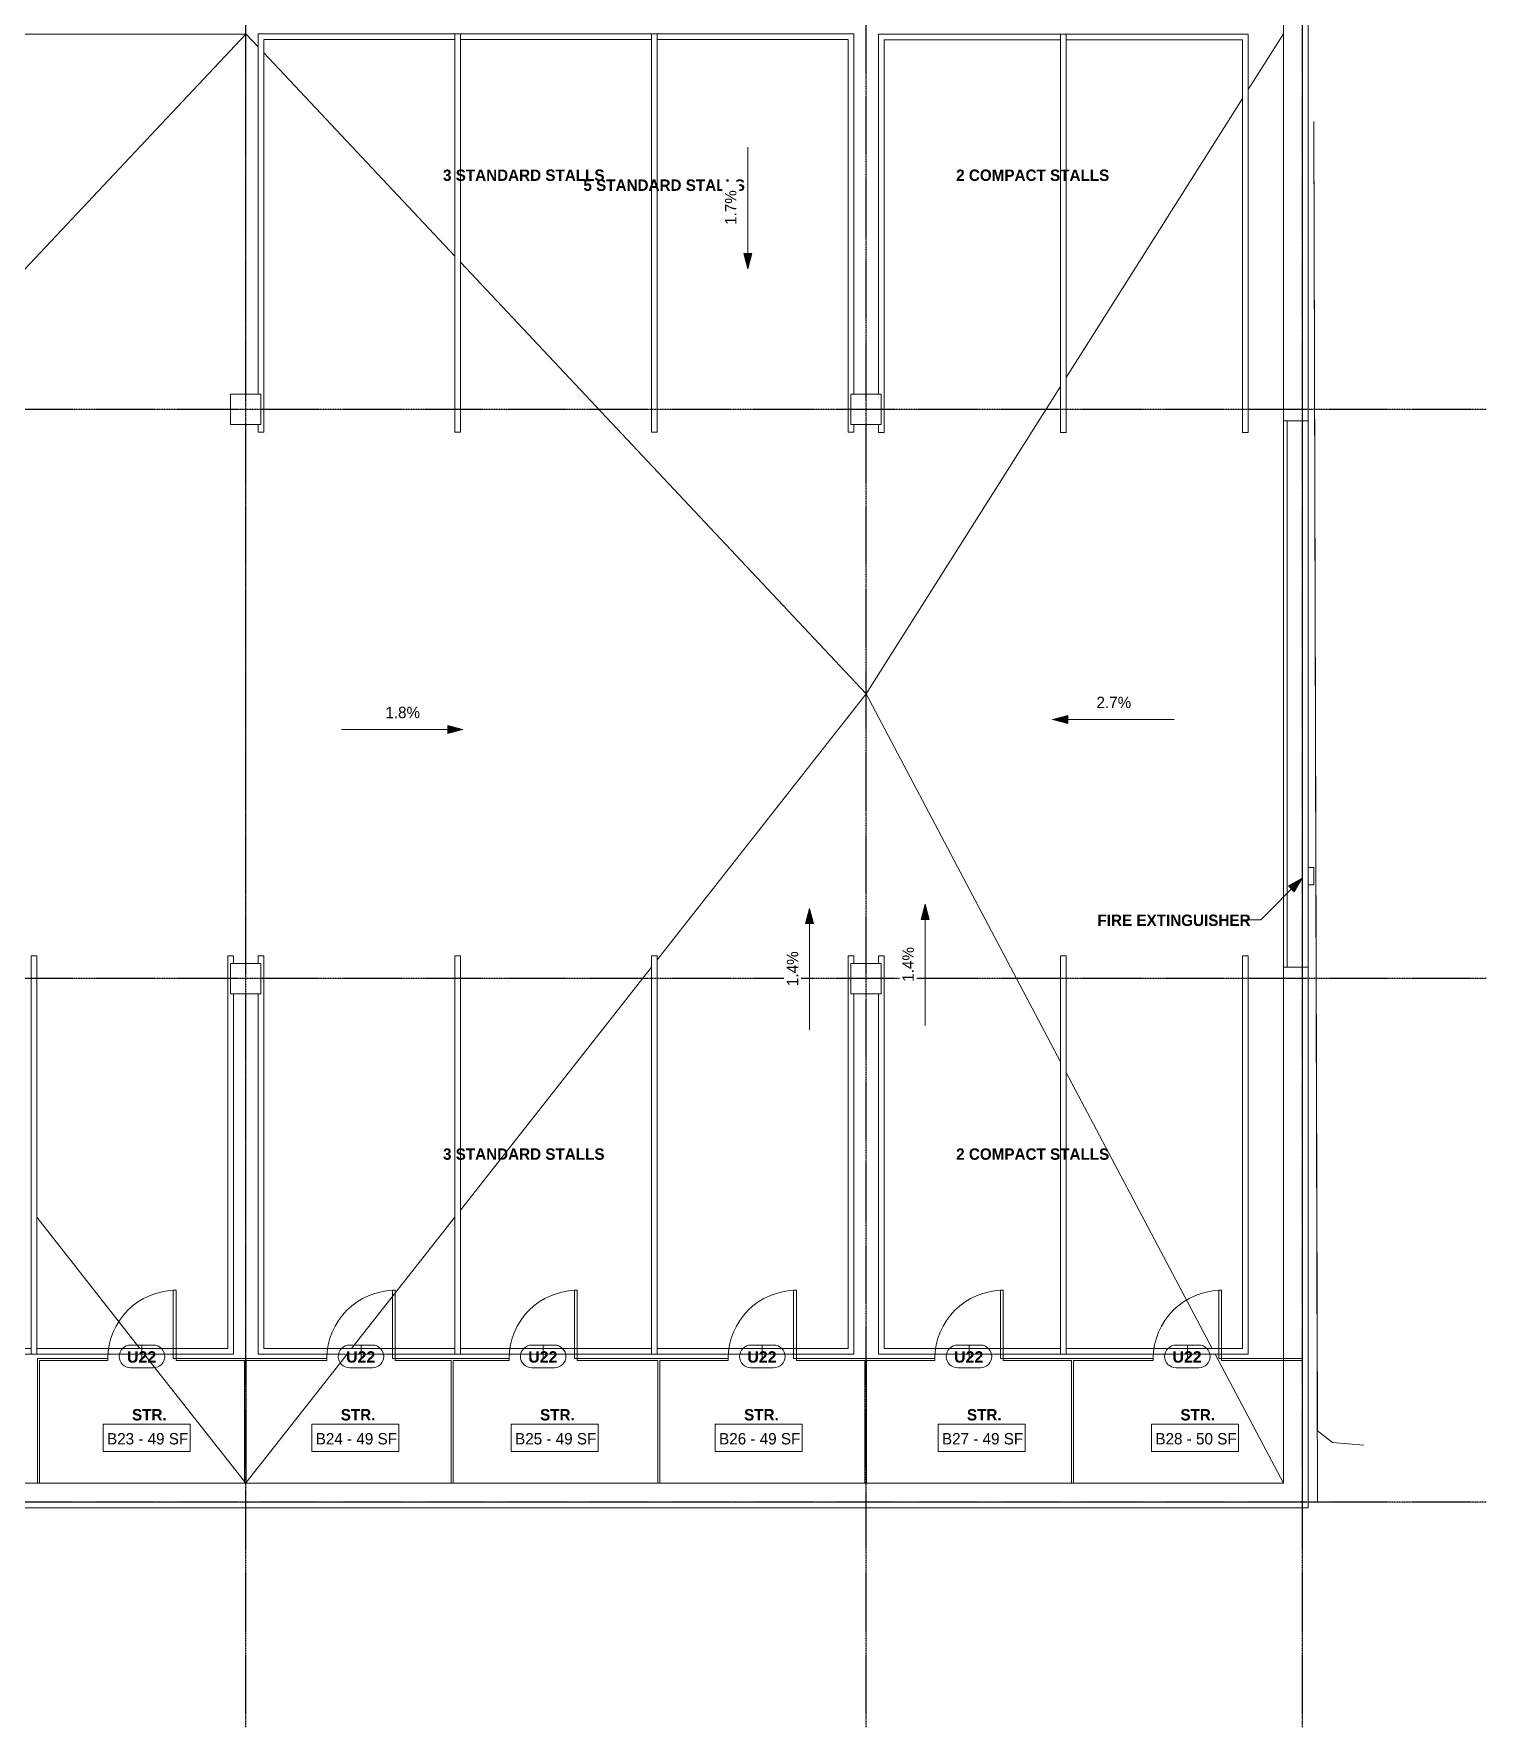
# Model space of a CAD drawing. Header units: inches. Extents: x -4110 to -1846, y 9754 to 12280.
# Drawn here: x -2612 to -1846, y 9773 to 10665 of the extents above; entities that cross this region are included whole.
import ezdxf

# ---------------------------------------------------------------- set-up
doc = ezdxf.new("R2010")
doc.units = ezdxf.units.IN
doc.header["$MEASUREMENT"] = 0
doc.linetypes.add('Grid Line 1_2_', pattern=[0.875, 0.5, -0.125, 0.125, -0.125])
for name, color, linetype, lineweight in [('0-1', 7, 'Continuous', 5), ('0-2', 250, 'Continuous', 9), ('0-3', 8, 'Continuous', 9), ('A-AREA-IDEN', 2, 'Continuous', 9), ('A-DOOR-2', 250, 'Continuous', 9), ('A-DOOR-5', 31, 'Continuous', 9), ('A-DOOR-IDEN', 31, 'Continuous', 9), ('A-FLOR-1', 8, 'Continuous', 9), ('A-FLOR-2', 250, 'Continuous', 9), ('A-GENM-1', 250, 'Continuous', 9), ('A-WALL-1', 10, 'Continuous', 18), ('C-TOPO-1', 250, 'Continuous', 9), ('E-FIRE-1', 250, 'Continuous', 9), ('G-ANNO-DIMS', 111, 'Continuous', 9), ('G-ANNO-TEXT', 231, 'Continuous', 9), ('G-ANNO-TEXT-1', 147, 'Continuous', 20), ('S-COLS-1', 250, 'Continuous', 9), ('S-FNDN-1', 250, 'Continuous', 9), ('S-FNDN-2', 32, 'Continuous', 9), ('S-GRID-1', 1, 'Grid Line 1_2_', 30)]:
    doc.layers.add(name, color=color, linetype=linetype, lineweight=lineweight)
doc.styles.add('Arial_B', font='arialbd.ttf', dxfattribs={"height": 6})
doc.styles.add('Century Gothic', font='ufonts.com_century-gothic.ttf', dxfattribs={"height": 6})
doc.styles.add('Century Gothic_B', font='GOTHICB.TTF', dxfattribs={"height": 6})

# ---------------------------------------------------------------- blocks, each defined once
blk = doc.blocks.new('CTR  - Topography_rvt-1-ENLARGED FLOOR PLAN - BASEMENT')
at = {"layer": 'C-TOPO-1'}
for p, q in [((-1935.35, 9928.83), (-1937.32, 10619)), ((-1935.35, 9928.83), (-1937.32, 10619)), ((-1935.34, 9891.19), (-1937.32, 10619)), ((-1927.39, 9922.59), (-1935.35, 9928.83)), ((-1935.35, 9928.83), (-1927.39, 9922.59)), ((-1910.95, 9921.26), (-1927.39, 9922.59)), ((-1927.39, 9922.59), (-1910.95, 9921.26)), ((-1910.95, 9891.19), (-1940.32, 9891.19))]:
    blk.add_line(p, q, dxfattribs=at)
blk = doc.blocks.new('104416 - Fire Extinguishers - Wall - Class A - Light - 2A-3202366-ENLARGED FLOOR PLAN - BASEMENT')
at = {"layer": 'E-FIRE-1'}
for p, q in [((13.63, -4.5), (13.63, -1.5)), ((22.75, -4.5), (13.63, -4.5)), ((22.75, -1.5), (22.75, -4.5))]:
    blk.add_line(p, q, dxfattribs=at)
blk = doc.blocks.new('CTR - 1st Phase - Shell_rvt-1-ENLARGED FLOOR PLAN - BASEMENT')
at = {"layer": 'A-FLOR-1'}
for p, q in [((-2500.32, 10665.06), (-2833.82, 10665.06)), ((-2827.32, 10317.28), (-2500.32, 10665.06)), ((-2500.32, 10665.06), (-2500.32, 10665.35)), ((-2500.19, 10665.21), (-2500.32, 10665.06)), ((-2500.32, 10475.19), (-2500.32, 10665.06)), ((-2493.82, 10658.43), (-2500.19, 10665.21)), ((-1953.32, 10665.21), (-1971.82, 10635.95)), ((-2390.16, 10548.06), (-2490.82, 10655.24)), ((-1974.82, 10631.2), (-2067.82, 10484.1)), ((-2173.32, 10317.22), (-2387.16, 10544.87)), ((-2070.82, 10479.35), (-2173.32, 10317.22)), ((-2500.32, 10175.19), (-2500.32, 10459.19)), ((-2173.32, 10317.22), (-2283.49, 10177.07)), ((-2070.82, 10123.39), (-2173.32, 10317.22)), ((-2286.49, 10173.25), (-2387.16, 10045.17)), ((-2500.32, 9966.88), (-2500.32, 10159.19)), ((-1990.87, 9972.19), (-2067.82, 10117.72)), ((-2556.12, 9972.19), (-2610.49, 10041.37)), ((-2390.16, 10041.35), (-2444.52, 9972.19)), ((-2501.02, 9902.08), (-2553.76, 9969.19)), ((-2446.88, 9969.19), (-2500.02, 9901.57)), ((-1953.32, 9901.19), (-1989.28, 9969.19))]:
    blk.add_line(p, q, dxfattribs=at)
at = {"layer": 'A-FLOR-2'}
blk.add_line((-1953.32, 10461.19), (-1953.32, 10173.19), dxfattribs=at)
at = {"layer": 'A-WALL-1'}
for p, q in [((-1943.32, 9891.19), (-1943.32, 9888.19)), ((-1940.32, 9888.19), (-1940.32, 9891.19))]:
    blk.add_line(p, q, dxfattribs=at)
at = {"layer": 'S-FNDN-1'}
for p, q in [((-1943.32, 10869.19), (-1943.32, 10461.19)), ((-1940.32, 10461.19), (-1940.32, 10869.19)), ((-1943.32, 10461.19), (-1940.32, 10461.19)), ((-1940.32, 10461.19), (-1943.32, 10461.19)), ((-1943.32, 10461.19), (-1943.32, 10173.19)), ((-1940.32, 10173.19), (-1940.32, 10461.19)), ((-1940.32, 10173.19), (-1943.32, 10173.19)), ((-1943.32, 10173.19), (-1943.32, 9891.19)), ((-1943.32, 10173.19), (-1940.32, 10173.19)), ((-1940.32, 9891.19), (-1940.32, 10173.19)), ((-1943.32, 9891.19), (-3829.32, 9891.19)), ((-1940.32, 9888.19), (-1940.32, 9891.19)), ((-3681.65, 9888.19), (-1943.32, 9888.19)), ((-1943.32, 9888.19), (-1940.32, 9888.19)), ((-1943.32, 9888.19), (-1940.32, 9888.19))]:
    blk.add_line(p, q, dxfattribs=at)
at = {"layer": '0-2', "rotation": 90}
blk.add_blockref('104416 - Fire Extinguishers - Wall - Class A - Light - 2A-3202366-ENLARGED FLOOR PLAN - BASEMENT', (-1941.82, 10203), dxfattribs=at)
blk = doc.blocks.new('034100 - Precast Structural Concrete - Column - Corbels - 16_x16_-2331169-ENLARGED FLOOR PLAN - BASEMENT')
at = {"layer": 'S-COLS-1'}
for p, q in [((-8.91, 8.98), (-8.98, 8.98)), ((-8.98, 8.98), (-8.98, -7.02)), ((6.94, 8.98), (-8.91, 8.98)), ((7.02, 8.98), (6.94, 8.98)), ((7.02, -7.02), (7.02, 8.98)), ((-8.98, -7.02), (-8.91, -7.02)), ((-8.91, -7.02), (6.94, -7.02)), ((6.94, -7.02), (7.02, -7.02))]:
    blk.add_line(p, q, dxfattribs=at)
blk = doc.blocks.new('034100 - Precast Structural Concrete - Column - Corbels - 16_x16_-2331171-ENLARGED FLOOR PLAN - BASEMENT')
at = {"layer": 'S-COLS-1'}
for p, q in [((-8.91, 8.98), (-8.98, 8.98)), ((-8.98, 8.98), (-8.98, -7.02)), ((6.94, 8.98), (-8.91, 8.98)), ((7.02, 8.98), (6.94, 8.98)), ((7.02, -7.02), (7.02, 8.98)), ((-8.98, -7.02), (-8.91, -7.02)), ((-8.91, -7.02), (6.94, -7.02)), ((6.94, -7.02), (7.02, -7.02))]:
    blk.add_line(p, q, dxfattribs=at)
blk = doc.blocks.new('CTR - 1st Phase - Structure_rvt-1-ENLARGED FLOOR PLAN - BASEMENT')
at = {"layer": 'S-COLS-1'}
for p, q in [((-2165.32, 10475.19), (-2181.32, 10475.19)), ((-2181.32, 10475.19), (-2181.32, 10475.11)), ((-2181.32, 10475.11), (-2181.32, 10459.27)), ((-2165.32, 10475.11), (-2165.32, 10475.19)), ((-2165.32, 10459.27), (-2165.32, 10475.11)), ((-2181.32, 10459.27), (-2181.32, 10459.19)), ((-2181.32, 10459.19), (-2165.32, 10459.19)), ((-2165.32, 10459.19), (-2165.32, 10459.27)), ((-2165.32, 10175.19), (-2181.32, 10175.19)), ((-2181.32, 10175.19), (-2181.32, 10175.11)), ((-2181.32, 10175.11), (-2181.32, 10159.27)), ((-2165.32, 10175.11), (-2165.32, 10175.19)), ((-2165.32, 10159.27), (-2165.32, 10175.11)), ((-2181.32, 10159.27), (-2181.32, 10159.19)), ((-2181.32, 10159.19), (-2165.32, 10159.19)), ((-2165.32, 10159.19), (-2165.32, 10159.27))]:
    blk.add_line(p, q, dxfattribs=at)
at = {"layer": 'S-FNDN-1'}
for p, q in [((-1953.32, 10869.19), (-1953.32, 10461.19)), ((-1943.32, 10461.19), (-1943.32, 10869.19)), ((-1953.32, 10461.19), (-1943.32, 10461.19)), ((-1943.32, 10461.19), (-1951.32, 10461.19)), ((-1951.32, 10461.19), (-1951.32, 10173.19)), ((-1943.32, 10173.19), (-1943.32, 10461.19)), ((-1943.32, 10173.19), (-1953.32, 10173.19)), ((-1953.32, 10173.19), (-1953.32, 9901.19)), ((-1951.32, 10173.19), (-1943.32, 10173.19)), ((-1943.32, 9891.19), (-1943.32, 10173.19)), ((-1953.32, 9901.19), (-3819.32, 9901.19)), ((-3829.32, 9891.19), (-1953.32, 9891.19)), ((-1953.32, 9891.19), (-1943.32, 9891.19))]:
    blk.add_line(p, q, dxfattribs=at)
at = {"layer": 'S-GRID-1'}
for p, q in [((-2500.32, 9772.61), (-2500.32, 12247.5)), ((-2173.32, 9772.61), (-2173.32, 12247.5)), ((-1943.32, 9772.61), (-1943.32, 12247.5)), ((-1846.46, 10467.19), (-4076.95, 10467.19)), ((-1846.46, 10167.19), (-4076.95, 10167.19)), ((-1846.46, 9891.19), (-4076.95, 9891.19))]:
    blk.add_line(p, q, dxfattribs=at)
at = {"layer": '0-3', "rotation": 270.0000000000118}
for name, p in [('034100 - Precast Structural Concrete - Column - Corbels - 16_x16_-2331169-ENLARGED FLOOR PLAN - BASEMENT', (-2501.31, 10466.21)), ('034100 - Precast Structural Concrete - Column - Corbels - 16_x16_-2331171-ENLARGED FLOOR PLAN - BASEMENT', (-2501.31, 10166.21))]:
    blk.add_blockref(name, p, dxfattribs=at)
blk = doc.blocks.new('Parking_Stall_Multiple - STANDARD-2088485-ENLARGED FLOOR PLAN - BASEMENT')
at = {"layer": 'A-GENM-1'}
for p, q in [((190, 314), (0, 314)), ((0, 314), (0, 207.34)), ((210, 314), (206, 314)), ((210, 311), (210, 314)), ((3, 210.34), (3, 311)), ((3, 311), (210, 311)), ((210, 210.34), (0, 210.34)), ((0, 210.34), (0, 103.67)), ((0, 207.34), (210, 207.34)), ((210, 210.34), (3, 210.34)), ((3, 106.67), (3, 207.34)), ((3, 207.34), (210, 207.34)), ((210, 207.34), (210, 210.34)), ((210, 207.34), (210, 210.34)), ((210, 106.67), (0, 106.67)), ((0, 106.67), (0, 0)), ((0, 103.67), (210, 103.67)), ((210, 106.67), (3, 106.67)), ((3, 3), (3, 103.67)), ((3, 103.67), (210, 103.67)), ((210, 103.67), (210, 106.67)), ((210, 103.67), (210, 106.67)), ((210, 3), (3, 3)), ((210, 0), (210, 3)), ((0, 0), (190, 0)), ((206, 0), (210, 0))]:
    blk.add_line(p, q, dxfattribs=at)
blk = doc.blocks.new('Parking_Stall_Multiple - STANDARD-2220512-ENLARGED FLOOR PLAN - BASEMENT')
at = {"layer": 'A-GENM-1'}
for p, q in [((190, 314), (0, 314)), ((0, 314), (0, 207.34)), ((210, 314), (206, 314)), ((210, 311), (210, 314)), ((3, 210.34), (3, 311)), ((3, 311), (210, 311)), ((210, 210.34), (0, 210.34)), ((0, 210.34), (0, 103.67)), ((0, 207.34), (210, 207.34)), ((210, 210.34), (3, 210.34)), ((3, 106.67), (3, 207.34)), ((3, 207.34), (210, 207.34)), ((210, 207.34), (210, 210.34)), ((210, 207.34), (210, 210.34)), ((210, 106.67), (0, 106.67)), ((0, 106.67), (0, 0)), ((0, 103.67), (210, 103.67)), ((210, 106.67), (3, 106.67)), ((3, 3), (3, 103.67)), ((3, 103.67), (210, 103.67)), ((210, 103.67), (210, 106.67)), ((210, 103.67), (210, 106.67)), ((210, 3), (3, 3)), ((210, 0), (210, 3)), ((0, 0), (190, 0)), ((206, 0), (210, 0))]:
    blk.add_line(p, q, dxfattribs=at)
blk = doc.blocks.new('Parking_Stall_Multiple - STANDARD-1982617-ENLARGED FLOOR PLAN - BASEMENT')
at = {"layer": 'A-GENM-1'}
for p, q in [((190, 0), (0, 0)), ((0, 0), (0, -106.67)), ((210, 0), (206, 0)), ((210, -3), (210, 0)), ((3, -103.67), (3, -3)), ((3, -3), (210, -3)), ((210, -103.67), (0, -103.67)), ((0, -103.67), (0, -210.34)), ((0, -106.67), (210, -106.67)), ((210, -103.67), (3, -103.67)), ((3, -207.34), (3, -106.67)), ((3, -106.67), (210, -106.67)), ((210, -106.67), (210, -103.67)), ((210, -106.67), (210, -103.67)), ((210, -207.34), (0, -207.34)), ((0, -207.34), (0, -314)), ((0, -210.34), (210, -210.34)), ((210, -207.34), (3, -207.34)), ((3, -311), (3, -210.34)), ((3, -210.34), (210, -210.34)), ((210, -210.34), (210, -207.34)), ((210, -210.34), (210, -207.34)), ((210, -311), (3, -311)), ((210, -314), (210, -311)), ((0, -314), (190, -314)), ((206, -314), (210, -314))]:
    blk.add_line(p, q, dxfattribs=at)
blk = doc.blocks.new('Parking_Stall_Multiple - COMPACT-2286911-ENLARGED FLOOR PLAN - BASEMENT')
at = {"layer": 'A-GENM-1'}
for p, q in [((210, 0), (0, 0)), ((0, 0), (0, -99)), ((210, -3), (210, 0)), ((3, -96), (3, -3)), ((3, -3), (210, -3)), ((210, -96), (0, -96)), ((0, -96), (0, -195)), ((210, -96), (3, -96)), ((210, -99), (210, -96)), ((210, -99), (210, -96)), ((0, -99), (210, -99)), ((3, -192), (3, -99)), ((3, -99), (210, -99)), ((0, -195), (189.875, -195)), ((210, -192), (3, -192)), ((205.875, -195), (210, -195)), ((210, -195), (210, -192))]:
    blk.add_line(p, q, dxfattribs=at)
blk = doc.blocks.new('Parking_Stall_Multiple - COMPACT-V8-ENLARGED FLOOR PLAN - BASEMENT')
at = {"layer": 'A-GENM-1'}
for p, q in [((190, 195), (0, 195)), ((0, 195), (0, 96)), ((3, 99), (3, 192)), ((3, 192), (210, 192)), ((210, 195), (206, 195)), ((210, 192), (210, 195)), ((210, 99), (0, 99)), ((0, 99), (0, 0)), ((210, 99), (3, 99)), ((210, 96), (210, 99)), ((210, 96), (210, 99)), ((0, 96), (210, 96)), ((3, 3), (3, 96)), ((3, 96), (210, 96)), ((210, 3), (3, 3)), ((210, 0), (210, 3)), ((0, 0), (210, 0))]:
    blk.add_line(p, q, dxfattribs=at)
blk = doc.blocks.new('CHAINLINK GATE - CHAINLINK GATE-2199385-ENLARGED FLOOR PLAN - BASEMENT')
at = {"layer": 'A-DOOR-5'}
for p, q in [((16.5, 36.5), (18, 36.5)), ((16.5, 0.5), (16.5, 36.5)), ((18, 0.5), (18, 36.5)), ((16.5, 0.5), (18, 0.5))]:
    blk.add_line(p, q, dxfattribs=at)
blk.add_arc((18, 0.5), 36, 90, 180, dxfattribs=at)
blk = doc.blocks.new('Door Tag - Type Mark-1198267-ENLARGED FLOOR PLAN - BASEMENT')
at = {"layer": 'A-DOOR-IDEN'}
for p, q in [((0.09375, 0.09375), (-0.09375, 0.09375)), ((-0.09375, -0.09375), (0.09375, -0.09375))]:
    blk.add_line(p, q, dxfattribs=at)
for centre, start, end in [((-0.09375, 0), 90, 270), ((0.09375, 0), 270, 90)]:
    blk.add_arc(centre, 0.09375, start, end, dxfattribs=at)

msp = doc.modelspace()

# ---------------------------------------------------------------- hatches: boundary and pattern name
at = {"layer": 'G-ANNO-DIMS'}
for points in [[(-2235.68, 10541.39), (-2233.53, 10549.39), (-2237.82, 10549.39)], [(-2385.82, 10298.48), (-2393.82, 10300.63), (-2393.82, 10296.34)], [(-2074.95, 10303.76), (-2066.95, 10301.62), (-2066.95, 10305.91)], [(-2203.09, 10204.17), (-2205.23, 10196.17), (-2200.94, 10196.17)], [(-2203.09, 10204.17), (-2205.23, 10196.17), (-2200.94, 10196.17)], [(-2142.16, 10206.39), (-2144.3, 10198.39), (-2140.01, 10198.39)]]:
    msp.add_hatch(color=256, dxfattribs=at).paths.add_polyline_path(points, flags=0)
at = {"layer": 'G-ANNO-TEXT'}
msp.add_hatch(color=256, dxfattribs=at).paths.add_polyline_path([(-1943.45, 10220.19), (-1950.61, 10216.03), (-1947.57, 10213)], flags=0)

# ---------------------------------------------------------------- linework, layer by layer
at = {"layer": 'A-AREA-IDEN', "flags": 128}
for points in [[(-2575.42, 9932.29), (-2529.59, 9932.29), (-2529.59, 9917.96), (-2575.42, 9917.96)], [(-2465.39, 9932.29), (-2419.56, 9932.29), (-2419.56, 9917.96), (-2465.39, 9917.96)], [(-2360.32, 9932.29), (-2314.5, 9932.29), (-2314.5, 9917.96), (-2360.32, 9917.96)], [(-2252.77, 9932.29), (-2206.95, 9932.29), (-2206.95, 9917.96), (-2252.77, 9917.96)], [(-2135.3, 9932.29), (-2089.47, 9932.29), (-2089.47, 9917.96), (-2135.3, 9917.96)], [(-2022.79, 9932.29), (-1976.96, 9932.29), (-1976.96, 9917.96), (-2022.79, 9917.96)]]:
    msp.add_lwpolyline(points, close=True, dxfattribs=at)
at = {"layer": 'A-DOOR-IDEN'}
for p, q in [((-2555.02, 9966.38), (-2555.02, 9974.01)), ((-2439.52, 9966.38), (-2439.52, 9974.01)), ((-2343.52, 9966.38), (-2343.52, 9974.01)), ((-2228.02, 9966.38), (-2228.02, 9974.01)), ((-2119.02, 9966.38), (-2119.02, 9974.01)), ((-2003.92, 9966.38), (-2003.92, 9974.01))]:
    msp.add_line(p, q, dxfattribs=at)
at = {"layer": 'G-ANNO-DIMS'}
for p, q in [((-2235.66, 10605.39), (-2235.68, 10541.39)), ((-2233.53, 10549.39), (-2237.82, 10549.39)), ((-2237.82, 10549.39), (-2235.68, 10541.39)), ((-2235.68, 10541.39), (-2233.53, 10549.39)), ((-2385.82, 10298.48), (-2393.82, 10300.63)), ((-2393.82, 10300.63), (-2393.82, 10296.34)), ((-2066.95, 10305.91), (-2074.95, 10303.76)), ((-2074.95, 10303.76), (-2066.95, 10301.62)), ((-2010.95, 10303.76), (-2074.95, 10303.76)), ((-2066.95, 10301.62), (-2066.95, 10305.91)), ((-2449.82, 10298.48), (-2385.82, 10298.48)), ((-2393.82, 10296.34), (-2385.82, 10298.48)), ((-2203.09, 10204.17), (-2205.23, 10196.17)), ((-2203.09, 10204.17), (-2205.23, 10196.17)), ((-2200.94, 10196.17), (-2203.09, 10204.17)), ((-2203.09, 10140.17), (-2203.09, 10204.17)), ((-2200.94, 10196.17), (-2203.09, 10204.17)), ((-2203.09, 10140.17), (-2203.09, 10204.17)), ((-2142.16, 10206.39), (-2144.3, 10198.39)), ((-2140.01, 10198.39), (-2142.16, 10206.39)), ((-2142.16, 10142.39), (-2142.16, 10206.39)), ((-2205.23, 10196.17), (-2200.94, 10196.17)), ((-2205.23, 10196.17), (-2200.94, 10196.17)), ((-2144.3, 10198.39), (-2140.01, 10198.39))]:
    msp.add_line(p, q, dxfattribs=at)
at = {"layer": 'G-ANNO-TEXT'}
for p, q in [((-1943.45, 10220.19), (-1965.27, 10198.25)), ((-1943.45, 10220.19), (-1950.61, 10216.03)), ((-1947.57, 10213), (-1943.45, 10220.19)), ((-1950.61, 10216.03), (-1947.57, 10213)), ((-1965.27, 10198.25), (-1975.81, 10198.25))]:
    msp.add_line(p, q, dxfattribs=at)
at = {"layer": 'S-FNDN-2'}
for p, q in [((-2610.02, 9966.88), (-2610.02, 9901.19)), ((-2573.02, 9966.88), (-2610.02, 9966.88)), ((-2609.02, 9901.19), (-2609.02, 9965.88)), ((-2609.02, 9965.88), (-2573.02, 9965.88)), ((-2573.02, 9965.88), (-2573.02, 9966.88)), ((-2457.52, 9966.88), (-2537.02, 9966.88)), ((-2537.02, 9966.88), (-2537.02, 9965.88)), ((-2537.02, 9965.88), (-2501.02, 9965.88)), ((-2501.02, 9965.88), (-2501.02, 9901.19)), ((-2500.02, 9901.19), (-2500.02, 9965.88)), ((-2500.02, 9965.88), (-2457.52, 9965.88)), ((-2457.52, 9965.88), (-2457.52, 9966.88)), ((-2361.52, 9966.88), (-2421.52, 9966.88)), ((-2421.52, 9966.88), (-2421.52, 9965.88)), ((-2421.52, 9965.88), (-2392.02, 9965.88)), ((-2392.02, 9965.88), (-2392.02, 9901.19)), ((-2391.02, 9901.19), (-2391.02, 9965.88)), ((-2391.02, 9965.88), (-2361.52, 9965.88)), ((-2361.52, 9965.88), (-2361.52, 9966.88)), ((-2246.02, 9966.88), (-2325.52, 9966.88)), ((-2325.52, 9966.88), (-2325.52, 9965.88)), ((-2325.52, 9965.88), (-2283.02, 9965.88)), ((-2283.02, 9965.88), (-2283.02, 9901.19)), ((-2282.02, 9901.19), (-2282.02, 9965.88)), ((-2282.02, 9965.88), (-2246.02, 9965.88)), ((-2246.02, 9965.88), (-2246.02, 9966.88)), ((-2137.02, 9966.88), (-2210.02, 9966.88)), ((-2210.02, 9966.88), (-2210.02, 9965.88)), ((-2210.02, 9965.88), (-2174.02, 9965.88)), ((-2174.02, 9965.88), (-2174.02, 9901.19)), ((-2173.02, 9901.19), (-2173.02, 9965.88)), ((-2173.02, 9965.88), (-2137.02, 9965.88)), ((-2137.02, 9965.88), (-2137.02, 9966.88)), ((-2021.92, 9966.88), (-2101.02, 9966.88)), ((-2101.02, 9966.88), (-2101.02, 9965.88)), ((-2101.02, 9965.88), (-2065.02, 9965.88)), ((-2065.02, 9965.88), (-2065.02, 9901.19)), ((-2064.02, 9901.19), (-2064.02, 9965.88)), ((-2064.02, 9965.88), (-2021.92, 9965.88)), ((-2021.92, 9965.88), (-2021.92, 9966.88)), ((-1943.32, 9966.88), (-1985.92, 9966.88)), ((-1985.92, 9966.88), (-1985.92, 9965.88)), ((-1985.92, 9965.88), (-1943.32, 9965.88)), ((-1943.32, 9965.88), (-1943.32, 9966.88)), ((-2610.02, 9901.19), (-2609.02, 9901.19)), ((-2501.02, 9901.19), (-2500.02, 9901.19)), ((-2392.02, 9901.19), (-2391.02, 9901.19)), ((-2283.02, 9901.19), (-2282.02, 9901.19)), ((-2174.02, 9901.19), (-2173.02, 9901.19)), ((-2065.02, 9901.19), (-2064.02, 9901.19))]:
    msp.add_line(p, q, dxfattribs=at)

# ---------------------------------------------------------------- block references
at = {"layer": '0-1'}
for name in ['CTR - 1st Phase - Structure_rvt-1-ENLARGED FLOOR PLAN - BASEMENT', 'CTR - 1st Phase - Shell_rvt-1-ENLARGED FLOOR PLAN - BASEMENT', 'CTR  - Topography_rvt-1-ENLARGED FLOOR PLAN - BASEMENT']:
    msp.add_blockref(name, (0, 0), dxfattribs=at)
at = {"layer": 'A-DOOR-2'}
for p in [(-2555.02, 9966.38), (-2439.52, 9966.38), (-2343.52, 9966.38), (-2228.02, 9966.38), (-2119.02, 9966.38), (-2003.92, 9966.38)]:
    msp.add_blockref('CHAINLINK GATE - CHAINLINK GATE-2199385-ENLARGED FLOOR PLAN - BASEMENT', p, dxfattribs=at)
at = {"layer": 'A-DOOR-IDEN', "xscale": 63.99999999999997, "yscale": 63.99999999999997, "zscale": 63.99999999999997}
for p in [(-2555.02, 9968.01), (-2439.52, 9968.01), (-2343.52, 9968.01), (-2228.02, 9968.01), (-2119.02, 9968.01), (-2003.92, 9968.01)]:
    msp.add_blockref('Door Tag - Type Mark-1198267-ENLARGED FLOOR PLAN - BASEMENT', p, dxfattribs=at)
at = {"layer": 'A-GENM-1'}
for name, p, rotation in [('Parking_Stall_Multiple - STANDARD-1982617-ENLARGED FLOOR PLAN - BASEMENT', (-2179.82, 10665.19), 270.0000000000005), ('Parking_Stall_Multiple - COMPACT-2286911-ENLARGED FLOOR PLAN - BASEMENT', (-1971.82, 10665.06), 270.0000000000005), ('Parking_Stall_Multiple - STANDARD-2220512-ENLARGED FLOOR PLAN - BASEMENT', (-2506.82, 9969.19), 89.99999999999953), ('Parking_Stall_Multiple - STANDARD-2088485-ENLARGED FLOOR PLAN - BASEMENT', (-2179.82, 9969.19), 89.99999999999953), ('Parking_Stall_Multiple - COMPACT-V8-ENLARGED FLOOR PLAN - BASEMENT', (-1971.82, 9969.19), 89.99999999999953)]:
    msp.add_blockref(name, p, dxfattribs=dict(at, rotation=rotation))

# ---------------------------------------------------------------- texts
at = {"layer": 'A-AREA-IDEN', "char_height": 6, "attachment_point": 1}
for s, insert, width, style in [('STR.', (-2560.25, 9940.27), 18.584, 'Century Gothic_B'), ('STR.', (-2450.22, 9940.27), 18.584, 'Century Gothic_B'), ('STR.', (-2345.16, 9940.27), 18.584, 'Century Gothic_B'), ('STR.', (-2237.61, 9940.27), 18.584, 'Century Gothic_B'), ('STR.', (-2120.13, 9940.27), 18.584, 'Century Gothic_B'), ('STR.', (-2007.62, 9940.27), 18.584, 'Century Gothic_B'), ('B23 - 49 SF', (-2573.42, 9927.63), 50.5, 'Century Gothic'), ('B24 - 49 SF', (-2463.39, 9927.63), 50.5, 'Century Gothic'), ('B25 - 49 SF', (-2358.32, 9927.63), 50.5, 'Century Gothic'), ('B26 - 49 SF', (-2250.77, 9927.63), 50.5, 'Century Gothic'), ('B27 - 49 SF', (-2133.3, 9927.63), 50.5, 'Century Gothic'), ('B28 - 50 SF', (-2020.79, 9927.63), 50.5, 'Century Gothic')]:
    msp.add_mtext(s, dxfattribs=dict(at, insert=insert, width=width, style=style))
at = {"layer": 'A-DOOR-IDEN', "char_height": 6, "width": 18.786, "attachment_point": 1, "style": 'Arial_B'}
for insert in [(-2562.89, 9970.77), (-2447.39, 9970.77), (-2351.39, 9970.77), (-2235.89, 9970.77), (-2126.89, 9970.77), (-2011.79, 9970.77)]:
    msp.add_mtext('U22', dxfattribs=dict(at, insert=insert))
at = {"layer": 'G-ANNO-TEXT', "insert": (-2051.33, 10200.92), "char_height": 6, "width": 91.506, "attachment_point": 1, "style": 'Century Gothic_B'}
msp.add_mtext('FIRE EXTINGUISHER', dxfattribs=at)
at = {"layer": 'G-ANNO-TEXT-1', "char_height": 6, "attachment_point": 1, "style": 'Century Gothic_B'}
for s, insert, width in [('3 STANDARD STALLS', (-2396.31, 10593.68), 96.556), ('5 STANDARD STALLS', (-2322.31, 10588.43), 96.556), ('2 COMPACT STALLS', (-2125.81, 10593.68), 95.142), ('3 STANDARD STALLS', (-2396.31, 10077.68), 96.556), ('2 COMPACT STALLS', (-2125.81, 10077.68), 95.142)]:
    msp.add_mtext(s, dxfattribs=dict(at, insert=insert, width=width))

# ---------------------------------------------------------------- next in the draw order: texts
at = {"layer": 'G-ANNO-DIMS', "char_height": 6, "width": 21.3504, "attachment_point": 1, "rotation": 90, "line_spacing_factor": 0.984502, "style": 'Century Gothic', "bg_fill": 3, "box_fill_scale": 1.25, "bg_fill_color": 256, "bg_fill_true_color": 13158600, "bg_fill_transparency": 0}
for s, insert in [('1.7%', (-2247.66, 10564.49)), ('1.4%', (-2215.08, 10163.27)), ('1.4%', (-2154.15, 10165.5))]:
    msp.add_mtext(s, dxfattribs=dict(at, insert=insert))
at = {"layer": 'G-ANNO-DIMS', "char_height": 6, "width": 21.3504, "attachment_point": 1, "line_spacing_factor": 0.984502, "style": 'Century Gothic', "bg_fill": 3, "box_fill_scale": 1.25, "bg_fill_color": 256, "bg_fill_true_color": 13158600, "bg_fill_transparency": 0}
for s, insert in [('1.8%', (-2426.71, 10310.47)), ('2.7%', (-2051.85, 10315.75))]:
    msp.add_mtext(s, dxfattribs=dict(at, insert=insert))

# ---------------------------------------------------------------- next in the draw order: texts
at = {"layer": 'G-ANNO-DIMS', "insert": (-2215.08, 10163.27), "char_height": 6, "width": 21.3504, "attachment_point": 1, "rotation": 90, "line_spacing_factor": 0.984502, "style": 'Century Gothic', "bg_fill": 3, "box_fill_scale": 1.25, "bg_fill_color": 256, "bg_fill_true_color": 13158600, "bg_fill_transparency": 0}
msp.add_mtext('1.4%', dxfattribs=at)

doc.saveas('drawing.dxf')
